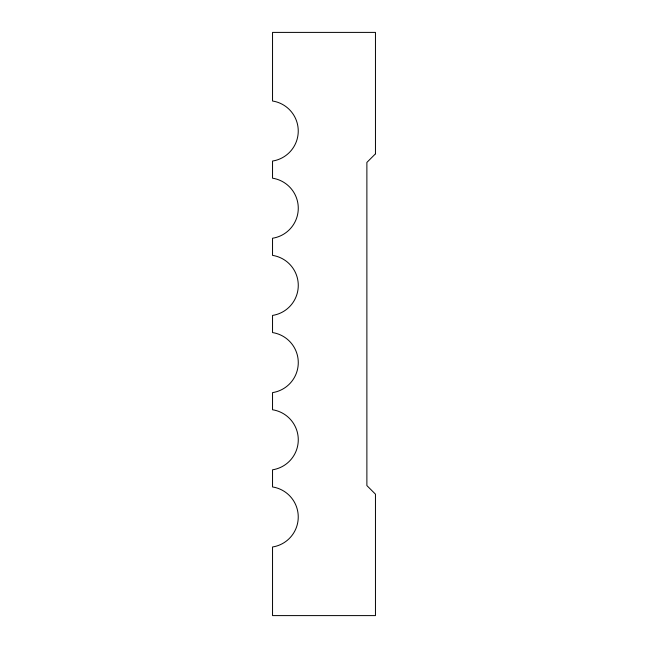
<?xml version="1.0" encoding="UTF-8"?>
<svg xmlns="http://www.w3.org/2000/svg" width="648" height="648" viewBox="0 0 648 648"><rect width="100%" height="100%" fill="white"/><g stroke="black" fill="none" stroke-linecap="round" stroke-linejoin="round"><path stroke-width="0.97" d="M375.459 153.835L366.881 162.413L366.881 485.587L375.459 494.165L375.459 615.6L272.541 615.6L272.541 546.985A30.375 30.375 0 0 0 272.541 486.956L272.541 469.8A30.375 30.375 0 0 0 272.541 409.763L272.541 392.615A30.375 30.375 0 0 0 272.541 332.578L272.541 315.422A30.375 30.375 0 0 0 272.541 255.385L272.541 238.237A30.375 30.375 0 0 0 272.541 178.2L272.541 161.044A30.375 30.375 0 0 0 272.541 101.015L272.541 32.4L375.459 32.4L375.459 153.835"/></g></svg>
